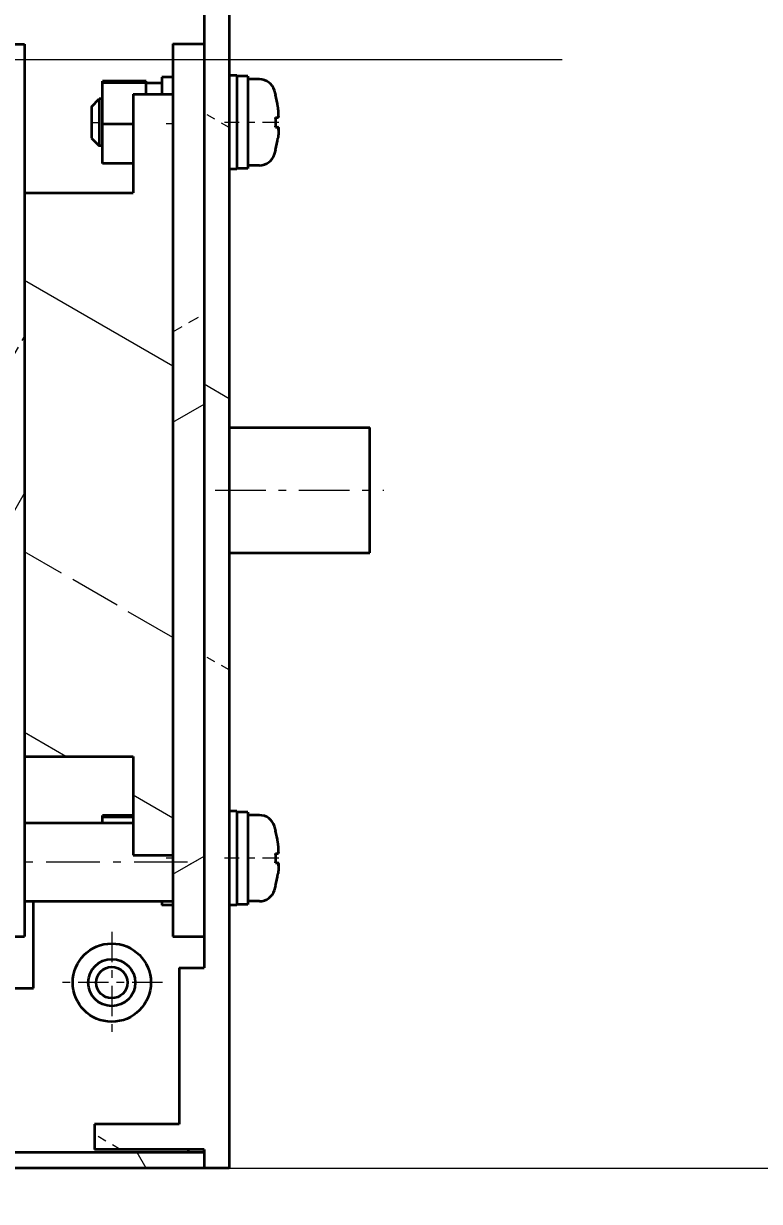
# Model space of a CAD drawing. Extents: x 23 to 417, y 3 to 294.
# Drawn here: x 148.15 to 157.56, y 83.23 to 98.27 of the extents above; entities that cross this region are included whole.
import ezdxf
from ezdxf.enums import TextEntityAlignment as Align

# ---------------------------------------------------------------- set-up
doc = ezdxf.new("R2010")
doc.units = 0
doc.linetypes.add('DASHDOT', pattern=[18.5, 12, -3, 0.5, -3])
doc.linetypes.add('DASHED', pattern=[15, 12, -3])
doc.layers.get('0').update_dxf_attribs({"lineweight": 13})
doc.styles.get("Standard").update_dxf_attribs({"font": 'isocp.shx'})
doc.dimstyles.get("Standard").update_dxf_attribs({"dimtxt": 2.5, "dimasz": 2.5, "dimexe": 1.25, "dimexo": 0.625, "dimtad": 1, "dimtxsty": 'Standard', "dimcen": 2.5, "dimadec": 0, "dimazin": 0, "dimtfac": 1, "dimtmove": 0, "dimatfit": 0, "dimfxl": 0, "dimarcsym": 0})

# ---------------------------------------------------------------- blocks, each defined once
blk = doc.blocks.new('*D488')
at = {"color": 230, "lineweight": 13, "transparency": 16777216}
for p, q in [((150.661, 111.851), (183.721, 111.851)), ((183.721, 83.652), (183.721, 111.851)), ((150.661, 83.652), (183.721, 83.652))]:
    blk.add_line(p, q, dxfattribs=at)
for points in [[(184.238, 109.92), (183.721, 111.851), (183.203, 109.92)], [(183.203, 85.584), (183.721, 83.652), (184.238, 85.584)]]:
    blk.add_lwpolyline(points, dxfattribs=at)
for s, height, width, p, p2 in [(']', 2, 1.552524, (181.721, 106.198), (181.721, 106.975)), ('6', 2, 1.295757, (181.721, 103.644), (181.721, 105.198)), ('[', 2, 1.552523, (181.721, 101.868), (181.721, 102.644)), ('/', 1, 1.818182, (181.221, 99.868), (181.221, 100.868)), ('%%p2', 1.4, 1.254643, (181.421, 96.567), (181.421, 98.868)), ('141', 2, 1.533838, (181.721, 90.305), (181.721, 95.367))]:
    blk.add_text(s, height=height, rotation=90, dxfattribs=dict(at, width=width)).set_placement(p, p2, align=Align.FIT)
blk = doc.blocks.new('*D490')
at = {"color": 30, "lineweight": 13, "transparency": 16777216}
for p, q in [((151.461, 111.851), (178.896, 111.851)), ((176.896, 66.805), (176.896, 111.851))]:
    blk.add_line(p, q, dxfattribs=at)
at = {"color": 30, "lineweight": 13, "ltscale": 0.108962, "transparency": 16777216}
blk.add_line((174.538, 97.812), (178.896, 97.812), dxfattribs=at)
at = {"color": 30, "lineweight": 13, "transparency": 16777216}
for points in [[(177.414, 109.92), (176.896, 111.851), (176.379, 109.92)], [(176.379, 99.744), (176.896, 97.812), (177.414, 99.744)]]:
    blk.add_lwpolyline(points, dxfattribs=at)
for s, height, width, p, p2 in [(']', 2, 1.552522, (174.896, 85.857), (174.896, 86.634)), ('2.76', 2, 1.443275, (174.896, 78.219), (174.896, 84.857)), ('[', 2, 1.552527, (174.896, 76.443), (174.896, 77.219)), ('/', 1, 1.818182, (174.396, 74.443), (174.396, 75.443)), ('70.2', 2, 1.436744, (174.896, 66.805), (174.896, 73.443))]:
    blk.add_text(s, height=height, rotation=90, dxfattribs=dict(at, width=width)).set_placement(p, p2, align=Align.FIT)
blk = doc.blocks.new('BLOCK4465')
at = {"color": 7, "linetype": 'DASHDOT', "lineweight": 13, "ltscale": 0.1625}
for p, q in [((43, -63.198), (43, -69.698)), ((46.25, -66.448), (39.75, -66.448))]:
    blk.add_line(p, q, dxfattribs=at)
blk = doc.blocks.new('BLOCK4553')
at = {"color": 7, "lineweight": 13}
blk.add_line((20, -70), (37.514, -111.863), dxfattribs=at)
blk.add_lwpolyline([(26.116, -77.912), (20, -70), (21.34, -79.91)], dxfattribs=at)
blk.add_circle((41.887, -122.317), 11.332, dxfattribs=at)
blk.add_text('4', height=10, dxfattribs=at).set_placement((38.002, -127.317), (45.772, -127.317), align=Align.FIT)
blk = doc.blocks.new('BLOCK4554')
at = {"color": 7, "lineweight": 35}
for p, q in [((48.9, 62.602), (48.9, -65.497)), ((50.5, 62.602), (50.5, -78.297)), ((37.42, -6.508), (37.42, -63.508)), ((46.9, -6.497), (46.9, -63.497)), ((48.9, -6.497), (48.9, -63.497)), ((46.9, -9.697), (46.9, -58.297)), ((37.42, -15.997), (37.42, -51.997)), ((7.2, -66.8), (37.996, -66.8)), ((48.9, -77.297), (-29.5, -77.297)), ((48.9, -78.297), (-29.5, -78.297))]:
    blk.add_line(p, q, dxfattribs=at)
at = {"color": 7, "lineweight": 35, "ltscale": 0.355871}
blk.add_line((48.9, 7.737), (48.9, -6.497), dxfattribs=at)
at = {"color": 7, "lineweight": 35, "ltscale": 0.04}
for p, q in [((35.82, -6.508), (37.42, -6.508)), ((35.82, -63.508), (37.42, -63.508)), ((47.3, -65.497), (48.9, -65.497)), ((41.9, -75.497), (41.9, -77.097)), ((50.5, -78.297), (48.9, -78.297))]:
    blk.add_line(p, q, dxfattribs=at)
at = {"color": 7, "lineweight": 35, "ltscale": 0.05}
for p, q in [((46.9, -6.497), (48.9, -6.497)), ((46.9, -63.497), (48.9, -63.497)), ((48.9, -63.497), (48.9, -65.497))]:
    blk.add_line(p, q, dxfattribs=at)
at = {"color": 7, "lineweight": 35, "ltscale": 0.07}
for p, q in [((45.2, -8.868), (42.4, -8.868)), ((45.2, -8.979), (42.4, -8.979))]:
    blk.add_line(p, q, dxfattribs=at)
at = {"color": 7, "lineweight": 35, "ltscale": 0.002799}
for p, q in [((42.4, -8.979), (42.4, -8.868)), ((45.2, -8.979), (45.2, -8.868)), ((42.4, -55.875), (42.4, -55.763))]:
    blk.add_line(p, q, dxfattribs=at)
at = {"color": 7, "lineweight": 35, "ltscale": 0.065874}
blk.add_line((42.4, -11.614), (42.4, -8.979), dxfattribs=at)
at = {"color": 7, "lineweight": 35, "ltscale": 0.017949}
blk.add_line((45.2, -9.697), (45.2, -8.979), dxfattribs=at)
at = {"color": 7, "lineweight": 35, "ltscale": 0.025}
for p, q in [((46.2, -9.002), (45.2, -9.002)), ((48.9, -77.297), (48.9, -78.297))]:
    blk.add_line(p, q, dxfattribs=at)
at = {"color": 7, "lineweight": 35, "ltscale": 0.0175}
for p, q in [((46.9, -8.607), (46.2, -8.607)), ((51.7, -8.552), (51, -8.552)), ((51.7, -14.452), (51, -14.452)), ((51.7, -55.552), (51, -55.552)), ((46.9, -61.502), (46.2, -61.502)), ((51.7, -61.452), (51, -61.452))]:
    blk.add_line(p, q, dxfattribs=at)
at = {"color": 7, "lineweight": 35, "ltscale": 0.027038}
blk.add_line((46.2, -8.607), (46.2, -9.688), dxfattribs=at)
at = {"color": 7, "lineweight": 35, "ltscale": 0.017381}
blk.add_line((46.2, -9.002), (46.2, -9.698), dxfattribs=at)
at = {"color": 7, "lineweight": 35, "ltscale": 0.027258}
blk.add_line((46.9, -8.607), (46.9, -9.697), dxfattribs=at)
at = {"color": 7, "lineweight": 35, "ltscale": 0.0125}
for p, q in [((51, -8.502), (50.5, -8.502)), ((51, -14.502), (50.5, -14.502)), ((51, -55.502), (50.5, -55.502)), ((51, -61.502), (50.5, -61.502))]:
    blk.add_line(p, q, dxfattribs=at)
at = {"color": 7, "lineweight": 35, "ltscale": 0.039043}
for p, q in [((51, -8.502), (51, -10.064)), ((51, -55.502), (51, -57.064))]:
    blk.add_line(p, q, dxfattribs=at)
at = {"color": 7, "lineweight": 35, "ltscale": 0.038393}
for p, q in [((51.7, -8.552), (51.7, -10.088)), ((51.7, -55.552), (51.7, -57.088))]:
    blk.add_line(p, q, dxfattribs=at)
at = {"color": 7, "lineweight": 35, "ltscale": 0.018478}
for p, q in [((52.439, -8.752), (51.7, -8.752)), ((52.439, -14.252), (51.7, -14.252)), ((52.439, -55.752), (51.7, -55.752)), ((52.439, -61.252), (51.7, -61.252))]:
    blk.add_line(p, q, dxfattribs=at)
at = {"color": 7, "lineweight": 35, "ltscale": 0.1575}
for p, q in [((44.36, -9.697), (44.36, -15.997)), ((44.36, -51.997), (44.36, -58.297))]:
    blk.add_line(p, q, dxfattribs=at)
at = {"color": 7, "lineweight": 35, "ltscale": 0.0635}
for p, q in [((44.36, -9.697), (46.9, -9.697)), ((44.36, -58.297), (46.9, -58.297))]:
    blk.add_line(p, q, dxfattribs=at)
at = {"color": 7, "lineweight": 35, "ltscale": 0.000166027}
for p, q in [((53.471, -9.752), (53.478, -9.752)), ((53.471, -13.252), (53.478, -13.252)), ((53.471, -56.752), (53.478, -56.752)), ((53.471, -60.252), (53.478, -60.252))]:
    blk.add_line(p, q, dxfattribs=at)
at = {"color": 7, "lineweight": 35, "ltscale": 0.017678}
for p, q in [((41.7, -10.502), (42.2, -10.002)), ((41.7, -12.502), (42.2, -13.002))]:
    blk.add_line(p, q, dxfattribs=at)
at = {"color": 7, "lineweight": 35, "ltscale": 0.013014}
blk.add_line((41.7, -10.502), (41.7, -11.023), dxfattribs=at)
at = {"color": 7, "lineweight": 35, "ltscale": 0.019522}
blk.add_line((42.2, -10.002), (42.2, -10.783), dxfattribs=at)
at = {"color": 7, "lineweight": 35, "ltscale": 0.005}
for p, q in [((42.4, -10.002), (42.2, -10.002)), ((42.4, -13.002), (42.2, -13.002)), ((47.9, -77.297), (47.9, -77.097)), ((48.9, -77.297), (48.9, -77.097))]:
    blk.add_line(p, q, dxfattribs=at)
at = {"color": 7, "lineweight": 35, "ltscale": 0.110957}
for p, q in [((51, -10.064), (51, -14.502)), ((51, -57.064), (51, -61.502))]:
    blk.add_line(p, q, dxfattribs=at)
at = {"color": 7, "lineweight": 35, "ltscale": 0.109108}
for p, q in [((51.7, -10.088), (51.7, -14.452)), ((51.7, -57.088), (51.7, -61.452))]:
    blk.add_line(p, q, dxfattribs=at)
at = {"color": 7, "lineweight": 35, "ltscale": 0.036986}
blk.add_line((41.7, -11.023), (41.7, -12.502), dxfattribs=at)
at = {"color": 7, "lineweight": 35, "ltscale": 0.055478}
blk.add_line((42.2, -10.783), (42.2, -13.002), dxfattribs=at)
at = {"color": 7, "lineweight": 35, "ltscale": 0.003766}
for p, q in [((53.471, -11.202), (53.622, -11.202)), ((53.471, -11.802), (53.622, -11.802)), ((53.471, -58.202), (53.622, -58.202)), ((53.471, -58.802), (53.622, -58.802))]:
    blk.add_line(p, q, dxfattribs=at)
at = {"color": 7, "lineweight": 35, "ltscale": 0.049001}
for p, q in [((44.36, -11.614), (42.4, -11.614)), ((44.36, -14.137), (42.4, -14.137)), ((44.36, -55.763), (42.4, -55.763)), ((44.36, -55.875), (42.4, -55.875))]:
    blk.add_line(p, q, dxfattribs=at)
at = {"color": 7, "lineweight": 35, "ltscale": 0.063074}
blk.add_line((42.4, -14.137), (42.4, -11.614), dxfattribs=at)
at = {"color": 7, "lineweight": 35, "ltscale": 0.1735}
for p, q in [((37.42, -15.997), (44.36, -15.997)), ((37.42, -51.997), (44.36, -51.997))]:
    blk.add_line(p, q, dxfattribs=at)
at = {"color": 7, "lineweight": 35, "ltscale": 0.225}
for p, q in [((50.5, -31), (59.5, -31)), ((50.5, -39), (59.5, -39))]:
    blk.add_line(p, q, dxfattribs=at)
at = {"color": 7, "lineweight": 35, "ltscale": 0.2}
blk.add_line((59.5, -39), (59.5, -31), dxfattribs=at)
at = {"color": 7, "lineweight": 35, "ltscale": 0.173499}
blk.add_line((44.36, -56.258), (37.42, -56.258), dxfattribs=at)
blk.add_line((44.36, -56.258), (37.42, -56.258), dxfattribs=at)
at = {"color": 7, "lineweight": 35, "ltscale": 0.009559}
blk.add_line((42.4, -56.258), (42.4, -55.875), dxfattribs=at)
at = {"color": 7, "lineweight": 35, "ltscale": 0.011511}
blk.add_line((46.9, -58.297), (46.9, -58.758), dxfattribs=at)
at = {"color": 7, "lineweight": 35, "ltscale": 0.0625}
blk.add_line((46.9, -58.758), (46.9, -61.258), dxfattribs=at)
at = {"color": 7, "lineweight": 35, "ltscale": 0.236999}
blk.add_line((46.9, -61.258), (37.42, -61.258), dxfattribs=at)
at = {"color": 7, "lineweight": 35, "ltscale": 0.137566}
blk.add_line((37.996, -66.8), (37.996, -61.297), dxfattribs=at)
at = {"color": 7, "lineweight": 35, "ltscale": 0.00605}
blk.add_line((46.2, -61.26), (46.2, -61.502), dxfattribs=at)
at = {"color": 7, "lineweight": 35, "ltscale": 0.006106}
blk.add_line((46.9, -61.258), (46.9, -61.502), dxfattribs=at)
at = {"color": 7, "lineweight": 35, "ltscale": 0.25}
blk.add_line((47.3, -65.497), (47.3, -75.497), dxfattribs=at)
at = {"color": 7, "lineweight": 35, "ltscale": 0.135}
blk.add_line((47.3, -75.497), (41.9, -75.497), dxfattribs=at)
at = {"color": 7, "lineweight": 35, "ltscale": 0.175}
blk.add_line((48.9, -77.097), (41.9, -77.097), dxfattribs=at)
at = {"color": 7, "lineweight": 35, "ltscale": 0.03}
blk.add_line((48.9, -77.097), (48.9, -78.297), dxfattribs=at)
at = {"color": 7, "lineweight": 35}
for radius in [2.5, 1.5, 1.5, 1]:
    blk.add_circle((43, -66.448), radius, dxfattribs=at)
for centre, radius, start, end in [((52.439, -9.752), 1, 16.95777, 90), ((46.667, -11.512), 7.035, 14.48147, 16.94945), ((46.7, -11.502), 6.993, 8.22073, 14.49138), ((46.7, -11.502), 6.993, 8.22073, 14.49138), ((46.699, -11.502), 6.779, 357.46356, 2.53643), ((46.699, -11.502), 6.779, 357.46356, 2.53643), ((52.732, -11.991), 0.931, 359.62397, 7.02714), ((46.699, -11.502), 6.994, 345.50915, 351.7788), ((46.667, -11.493), 7.035, 343.05055, 345.51853), ((52.439, -13.252), 1, 270, 343.04223), ((52.439, -56.752), 1, 16.95777, 90), ((46.667, -58.512), 7.035, 14.48147, 16.94945), ((46.7, -58.502), 6.993, 8.22073, 14.49138), ((46.7, -58.502), 6.993, 8.22073, 14.49138), ((46.699, -58.502), 6.779, 357.46356, 2.53643), ((46.699, -58.502), 6.779, 357.46356, 2.53643), ((52.732, -58.991), 0.931, 359.62397, 7.02714), ((46.699, -58.502), 6.994, 345.50915, 351.7788), ((52.439, -60.252), 1, 270, 343.04223), ((46.667, -58.493), 7.035, 343.05055, 345.51853), ((40.996, -61.297), 3, 179.23932, 180)]:
    blk.add_arc(centre, radius, start, end, dxfattribs=at)
for points, knots in [([(53.656, -11.128), (53.662, -11.087), (53.663, -11.043), (53.664, -11.003), (53.664, -10.938), (53.658, -10.846), (53.657, -10.822), (53.653, -10.766), (53.646, -10.692), (53.64, -10.646), (53.635, -10.593), (53.622, -10.506), (53.622, -10.504), (53.622, -10.503), (53.622, -10.502)], [0, 0, 0, 0, 0, 0, 3.420497, 3.420497, 3.420497, 4.54728, 4.54728, 4.54728, 5.675055, 5.675055, 5.675055, 5.688236, 5.688236, 5.688236, 5.688236, 5.688236, 5.688236]), ([(53.656, -11.128), (53.654, -11.144), (53.651, -11.159), (53.648, -11.169), (53.643, -11.188), (53.631, -11.2), (53.628, -11.201), (53.625, -11.202), (53.622, -11.202)], [0, 0, 0, 0, 0, 0, 1.302594, 1.302594, 1.302594, 1.609999, 1.609999, 1.609999, 1.609999, 1.609999, 1.609999]), ([(53.642, -11.183), (53.649, -11.168), (53.653, -11.151), (53.656, -11.136), (53.66, -11.102), (53.662, -11.066), (53.663, -11.047), (53.663, -11.028), (53.663, -11.009)], [0, 0, 0, 0, 0, 0, 1.456112, 1.456112, 1.456112, 2.871389, 2.871389, 2.871389, 2.871389, 2.871389, 2.871389]), ([(53.656, -11.877), (53.654, -11.861), (53.651, -11.846), (53.648, -11.836), (53.643, -11.817), (53.631, -11.805), (53.628, -11.804), (53.625, -11.802), (53.622, -11.802)], [0, 0, 0, 0, 0, 0, 1.302595, 1.302595, 1.302595, 1.609999, 1.609999, 1.609999, 1.609999, 1.609999, 1.609999]), ([(53.622, -11.802), (53.628, -11.802), (53.633, -11.806), (53.636, -11.81), (53.648, -11.829), (53.653, -11.854), (53.655, -11.868), (53.662, -11.92), (53.664, -11.976), (53.664, -12.013), (53.663, -12.078), (53.658, -12.165), (53.656, -12.196), (53.651, -12.256), (53.642, -12.344), (53.637, -12.386), (53.632, -12.434), (53.622, -12.502)], [0, 0, 0, 0, 0, 0, 0.558095, 0.558095, 0.558095, 2.022327, 2.022327, 2.022327, 4.899778, 4.899778, 4.899778, 6.348261, 6.348261, 6.348261, 7.236675, 7.236675, 7.236675, 7.236675, 7.236675, 7.236675]), ([(53.656, -58.128), (53.662, -58.087), (53.663, -58.043), (53.664, -58.003), (53.664, -57.938), (53.658, -57.846), (53.657, -57.822), (53.653, -57.766), (53.646, -57.692), (53.64, -57.646), (53.635, -57.593), (53.622, -57.506), (53.622, -57.504), (53.622, -57.503), (53.622, -57.502)], [0, 0, 0, 0, 0, 0, 3.420497, 3.420497, 3.420497, 4.54728, 4.54728, 4.54728, 5.675055, 5.675055, 5.675055, 5.688236, 5.688236, 5.688236, 5.688236, 5.688236, 5.688236]), ([(53.656, -58.128), (53.654, -58.144), (53.651, -58.159), (53.648, -58.169), (53.643, -58.188), (53.631, -58.2), (53.628, -58.201), (53.625, -58.202), (53.622, -58.202)], [0, 0, 0, 0, 0, 0, 1.302594, 1.302594, 1.302594, 1.609999, 1.609999, 1.609999, 1.609999, 1.609999, 1.609999]), ([(53.642, -58.183), (53.649, -58.168), (53.653, -58.151), (53.656, -58.136), (53.66, -58.102), (53.662, -58.066), (53.663, -58.047), (53.663, -58.028), (53.663, -58.009)], [0, 0, 0, 0, 0, 0, 1.456112, 1.456112, 1.456112, 2.871389, 2.871389, 2.871389, 2.871389, 2.871389, 2.871389]), ([(53.656, -58.877), (53.654, -58.861), (53.651, -58.846), (53.648, -58.836), (53.643, -58.817), (53.631, -58.805), (53.628, -58.804), (53.625, -58.802), (53.622, -58.802)], [0, 0, 0, 0, 0, 0, 1.302595, 1.302595, 1.302595, 1.609999, 1.609999, 1.609999, 1.609999, 1.609999, 1.609999]), ([(53.622, -58.802), (53.628, -58.802), (53.633, -58.806), (53.636, -58.81), (53.648, -58.829), (53.653, -58.854), (53.655, -58.868), (53.662, -58.92), (53.664, -58.976), (53.664, -59.013), (53.663, -59.078), (53.658, -59.165), (53.656, -59.196), (53.651, -59.256), (53.642, -59.344), (53.637, -59.386), (53.632, -59.434), (53.622, -59.502)], [0, 0, 0, 0, 0, 0, 0.558095, 0.558095, 0.558095, 2.022327, 2.022327, 2.022327, 4.899778, 4.899778, 4.899778, 6.348261, 6.348261, 6.348261, 7.236675, 7.236675, 7.236675, 7.236675, 7.236675, 7.236675])]:
    blk.add_open_spline(points, degree=5, knots=knots, dxfattribs=at)
blk = doc.blocks.new('BLOCK4576')
at = {"color": 7, "linetype": 'DASHED', "lineweight": 13, "ltscale": 0.08}
blk.add_line((35.82, -27.958), (37.42, -25.187), dxfattribs=at)
at = {"color": 7, "lineweight": 13, "ltscale": 0.08}
blk.add_line((35.82, -37.958), (37.42, -35.187), dxfattribs=at)
blk = doc.blocks.new('BLOCK4577')
at = {"color": 7, "linetype": 'DASHED', "lineweight": 13, "ltscale": 0.002991}
blk.add_line((46.9, -9.757), (46.796, -9.697), dxfattribs=at)
at = {"color": 7, "lineweight": 13, "ltscale": 0.273664}
blk.add_line((46.9, -27.078), (37.42, -21.604), dxfattribs=at)
at = {"color": 7, "linetype": 'DASHED', "lineweight": 13, "ltscale": 0.273664}
blk.add_line((46.9, -44.398), (37.42, -38.925), dxfattribs=at)
at = {"color": 7, "lineweight": 13, "ltscale": 0.076272}
blk.add_line((40.062, -51.997), (37.42, -50.472), dxfattribs=at)
at = {"color": 7, "lineweight": 13, "ltscale": 0.073323}
blk.add_line((46.9, -55.945), (44.36, -54.479), dxfattribs=at)
blk = doc.blocks.new('BLOCK4578')
at = {"color": 7, "linetype": 'DASHED', "lineweight": 13, "ltscale": 0.057735}
for p, q in [((46.9, -24.884), (48.9, -23.729)), ((46.9, -59.525), (48.9, -58.37))]:
    blk.add_line(p, q, dxfattribs=at)
at = {"color": 7, "lineweight": 13, "ltscale": 0.057735}
for p, q in [((46.9, -30.657), (48.9, -29.503)), ((46.9, -59.525), (48.9, -58.37))]:
    blk.add_line(p, q, dxfattribs=at)
blk = doc.blocks.new('BLOCK4581')
at = {"color": 7, "lineweight": 13, "ltscale": 0.028868}
blk.add_line((45.205, -78.297), (44.628, -77.297), dxfattribs=at)
blk = doc.blocks.new('BLOCK4612')
at = {"color": 7, "linetype": 'DASHED', "lineweight": 13, "ltscale": 0.046188}
for p, q in [((50.5, -11.836), (48.9, -10.912)), ((50.5, -46.477), (48.9, -45.553))]:
    blk.add_line(p, q, dxfattribs=at)
at = {"color": 7, "lineweight": 13, "ltscale": 0.046188}
blk.add_line((50.5, -29.156), (48.9, -28.232), dxfattribs=at)
at = {"color": 7, "linetype": 'DASHED', "lineweight": 13, "ltscale": 0.047245}
blk.add_line((43.537, -77.097), (41.9, -76.153), dxfattribs=at)

msp = doc.modelspace()

# ---------------------------------------------------------------- linework, layer by layer
at = {"color": 7, "linetype": 'DASHDOT', "lineweight": 13}
msp.add_line((173.5379, 97.8119), (127.443, 97.8119), dxfattribs=at)
at = {"color": 7, "linetype": 'DASHDOT', "lineweight": 13, "ltscale": 0.000266705}
for p, q in [((151.4147, 97.2113), (151.404, 97.2113)), ((151.4147, 87.8113), (151.404, 87.8113))]:
    msp.add_line(p, q, dxfattribs=at)
at = {"color": 7, "linetype": 'DASHDOT', "lineweight": 13, "ltscale": 0.0042}
msp.add_line((149.0067, 97.0113), (149.1747, 97.0113), dxfattribs=at)
at = {"color": 7, "linetype": 'DASHDOT', "lineweight": 13, "ltscale": 0.004203}
for p, q in [((150.0747, 96.9905), (149.9065, 96.9905)), ((150.0747, 87.6113), (149.9065, 87.6113))]:
    msp.add_line(p, q, dxfattribs=at)
at = {"color": 7, "linetype": 'DASHDOT', "lineweight": 13, "ltscale": 0.017377}
for p, q in [((151.4177, 97.0113), (150.7226, 97.0113)), ((151.4177, 87.6113), (150.7226, 87.6113))]:
    msp.add_line(p, q, dxfattribs=at)
at = {"color": 7, "linetype": 'DASHDOT', "lineweight": 13, "ltscale": 0.000258579}
for p, q in [((151.4144, 96.8113), (151.404, 96.8113)), ((151.4144, 87.4113), (151.404, 87.4113))]:
    msp.add_line(p, q, dxfattribs=at)
at = {"color": 7, "linetype": 'DASHDOT', "lineweight": 13, "ltscale": 0.054}
msp.add_line((150.6007, 92.3118), (152.7607, 92.3118), dxfattribs=at)
at = {"color": 7, "linetype": 'DASHDOT', "lineweight": 13, "ltscale": 0.056883}
msp.add_line((150.2503, 87.5603), (147.975, 87.5603), dxfattribs=at)

# ---------------------------------------------------------------- block references
at = {"lineweight": 0, "xscale": 0.2, "yscale": 0.2, "zscale": 0.2}
for name in ['BLOCK4554', 'BLOCK4612', 'BLOCK4577', 'BLOCK4578', 'BLOCK4576', 'BLOCK4465', 'BLOCK4553', 'BLOCK4581']:
    msp.add_blockref(name, (140.6807, 99.3118), dxfattribs=at)

# ---------------------------------------------------------------- dimensions: what is measured, and where the dimension line sits
at = {"color": 0, "lineweight": 0}
dim = msp.add_linear_dim(base=(183.7206, 83.6523), p1=(150.4607, 111.8515), p2=(150.4607, 83.6523), angle=270, text='<>{}{%%p2}', dimstyle='Standard', override={"dimlfac": 5, "dimtol": 0, "dimlim": 0, "dimtp": 2, "dimtm": 2}, dxfattribs=at)
dim.commit()
dim.dimension.update_dxf_attribs({"geometry": '*D488', "text_midpoint": (183.7206, 98.64), "dimtype": 161})
dim = msp.add_linear_dim(base=(176.89638, 97.81191), p1=(150.46065, 111.85148), p2=(173.53791, 97.81191), angle=269.99857, dimstyle='Standard', override={"dimlfac": 5}, dxfattribs=at)
dim.commit()
dim.dimension.update_dxf_attribs({"geometry": '*D490', "text_midpoint": (176.89638, 76.71944), "dimtype": 160})

doc.saveas('drawing.dxf')
